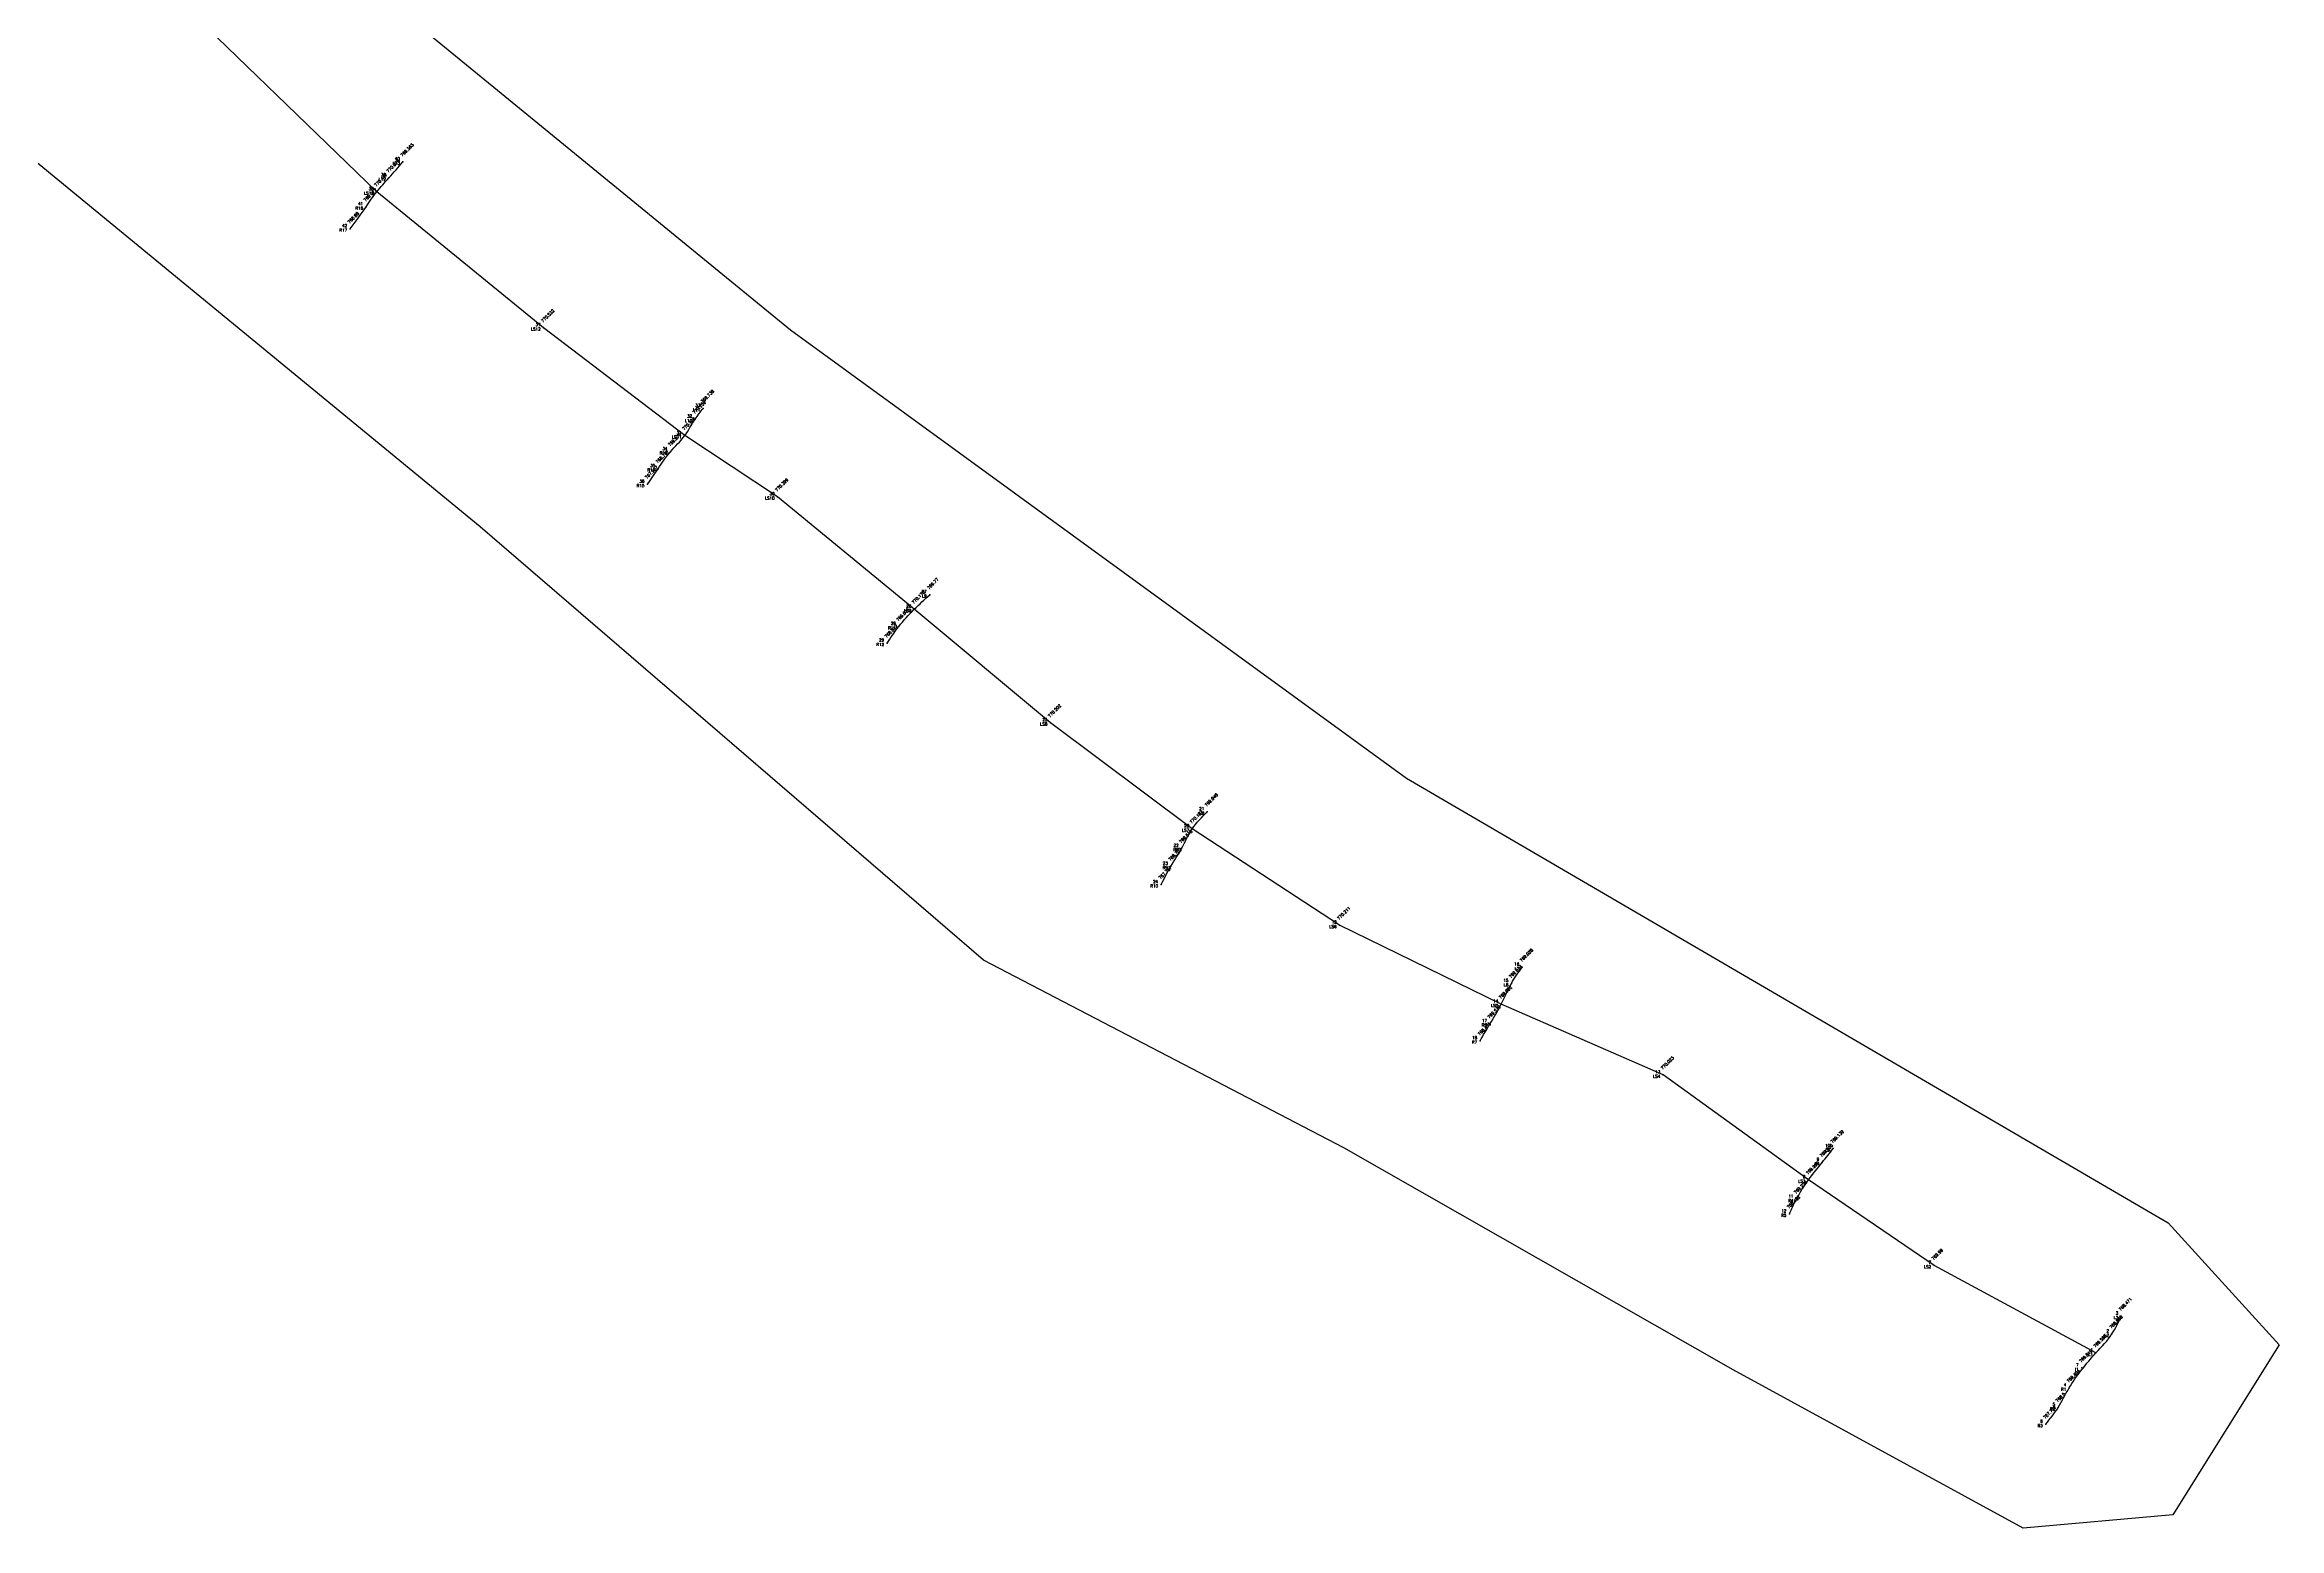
# Model space of a CAD drawing. Header units: millimetres. Extents: x 505 to 14020, y 627 to 6964.
# Drawn here: x 2875 to 3836, y 1216 to 1855 of the extents above; entities that cross this region are included whole.
import ezdxf
from ezdxf.enums import TextEntityAlignment as Align

# ---------------------------------------------------------------- set-up
doc = ezdxf.new("R2010")
doc.units = ezdxf.units.MM
for name, color, linetype in [('Boundary', 6, 'Continuous'), ('Points', 7, 'Continuous'), ('Points-ELV', 6, 'Continuous'), ('Points-NUM', 4, 'Continuous'), ('Points-TXT', 3, 'Continuous')]:
    doc.layers.add(name, color=color, linetype=linetype)
doc.styles.add('romans', font='romans.shx')

# ---------------------------------------------------------------- blocks, each defined once
blk = doc.blocks.new('POINTS')
at = {"layer": 'Points'}
blk.add_line((0, 0), (0, 0), dxfattribs=at)
blk.add_point((0, 0), dxfattribs=at)
at = {"layer": 'Points-ELV', "style": 'romans'}
blk.add_attdef('ELEV', text='', height=1, rotation=45, dxfattribs=at).set_placement((0, 0), align=Align.BOTTOM_LEFT)
at = {"layer": 'Points-NUM', "style": 'romans'}
blk.add_attdef('PTNUM', text='', height=1, dxfattribs=at).set_placement((0, 0), align=Align.BOTTOM_RIGHT)
at = {"layer": 'Points-TXT', "style": 'romans'}
blk.add_attdef('DESC', text='', height=1, dxfattribs=at).set_placement((0, 0), align=Align.BOTTOM_RIGHT)

msp = doc.modelspace()

# ---------------------------------------------------------------- linework, layer by layer
at = {"elevation": 774.157}
msp.add_lwpolyline([(3757.276, 1291.57), (3687.594, 1329.221), (3633.556, 1366.024), (3571.07, 1411.177), (3501.368, 1441.636), (3431.825, 1475.601), (3368.365, 1517.059), (3307.339, 1562.717), (3248.804, 1611.565), (3189.968, 1659.969), (3149.986, 1686.279), (3089.302, 1732.728), (3017.482, 1791.202), (2927.258, 1878.552)], dxfattribs=at)
for points in [[(3006.009, 1775.288, 770.558), (3012.904, 1784.751, 776.132), (3017.482, 1791.202, 778.556), (3022.734, 1797.209, 776.673), (3028.766, 1804.078, 773.024)], [(3133.96, 1665.359, 765.899), (3138.579, 1672.06, 769.88), (3143.871, 1679.384, 774.126), (3149.986, 1686.279, 778.449), (3154.472, 1693.337, 777.597), (3158.014, 1698.033, 774.937)], [(3237.066, 1596.979, 770.364), (3242.129, 1604.144, 774.616), (3248.804, 1611.565, 777.168), (3255.409, 1617.838, 775.101)], [(3354.983, 1493.066, 764.878), (3359.193, 1500.962, 770.058), (3363.833, 1508.638, 774.315), (3368.365, 1517.059, 777.204), (3374.811, 1524.398, 776.009)], [(3492.274, 1425.855, 768.491), (3496.52, 1433.194, 773.871), (3501.368, 1441.636, 776.183), (3505.707, 1450.532, 774.407), (3510.392, 1457.554, 771.314)], [(3625.328, 1351.35, 768.527), (3628.36, 1357.71, 772.324), (3633.556, 1366.024, 776.27), (3639.491, 1373.552, 774.519), (3644.151, 1379.477, 771.88)], [(3735.636, 1260.841, 764.674), (3740.974, 1268.037, 768.619), (3745.746, 1276.484, 773.233), (3757.276, 1291.57, 774.157), (3764.145, 1299.7, 770.497), (3768.111, 1307.366, 768.471)]]:
    msp.add_spline(points, degree=3)
at = {"layer": 'Boundary'}
msp.add_polyline3d([(2228.837, 3021.461, -3153.612), (2297.076, 2884.095, -3153.612), (2396.568, 2678.151, -3153.612), (2478.455, 2550.527, -3153.612), (2670.625, 2233.513, -3153.612), (2937.902, 1942.741, -3153.612), (3195.505, 1731.814, -3153.612), (3460.66, 1538.917, -3153.612), (3788.393, 1347.597, -3153.612), (3836.16, 1294.989, -3153.612), (3790.343, 1221.922, -3153.612), (3726.003, 1216.077, -3153.612), (3601.224, 1284.273, -3153.612), (3433.553, 1379.747, -3153.612), (3278.554, 1460.608, -3153.612), (3062.038, 1647.02, -3153.612), (2789.977, 1870.424, -3153.612), (2604.758, 2084.754, -3153.612), (2407.697, 2399.078, -3153.612), (2250.715, 2708.174, -3153.612)], dxfattribs=at)

# ---------------------------------------------------------------- block references
at = {"layer": 'Points', "linetype": 'Continuous'}
ref = msp.add_blockref('POINTS', (3028.766, 1804.078, 773.024), dxfattribs=dict(at, xscale=5.103748448430278, yscale=5.103748448430278, zscale=5.103748448430278))
ref.add_attrib('PTNUM', '40', dxfattribs={"layer": 'Points-NUM', "height": 1.2759, "style": 'romans'}).set_placement((3027.491, 1804.397, 773.024), align=Align.BOTTOM_RIGHT)
ref.add_attrib('DESC', 'L13', dxfattribs={"layer": 'Points-TXT', "height": 1.2759, "style": 'romans'}).set_placement((3027.491, 1802.484, 773.024), align=Align.BOTTOM_RIGHT)
ref.add_attrib('ELEV', '769.363', dxfattribs={"layer": 'Points-ELV', "height": 1.2759, "rotation": 45, "style": 'romans'}).set_placement((3028.766, 1805.992, 773.024), align=Align.BOTTOM_LEFT)
ref = msp.add_blockref('POINTS', (3017.482, 1791.202, 778.556), dxfattribs=dict(at, xscale=5.103748448430278, yscale=5.103748448430278, zscale=5.103748448430278))
ref.add_attrib('PTNUM', '38', dxfattribs={"layer": 'Points-NUM', "height": 1.2759, "style": 'romans'}).set_placement((3016.206, 1791.521, 778.556), align=Align.BOTTOM_RIGHT)
ref.add_attrib('DESC', 'LS13', dxfattribs={"layer": 'Points-TXT', "height": 1.2759, "style": 'romans'}).set_placement((3016.206, 1789.607, 778.556), align=Align.BOTTOM_RIGHT)
ref.add_attrib('ELEV', '770.447', dxfattribs={"layer": 'Points-ELV', "height": 1.2759, "rotation": 45, "style": 'romans'}).set_placement((3017.482, 1793.116, 778.556), align=Align.BOTTOM_LEFT)
ref = msp.add_blockref('POINTS', (3022.734, 1797.209, 776.673), dxfattribs=dict(at, xscale=5.103748448430278, yscale=5.103748448430278, zscale=5.103748448430278))
ref.add_attrib('PTNUM', '39', dxfattribs={"layer": 'Points-NUM', "height": 1.2759, "style": 'romans'}).set_placement((3021.458, 1797.528, 776.673), align=Align.BOTTOM_RIGHT)
ref.add_attrib('DESC', 'L12', dxfattribs={"layer": 'Points-TXT', "height": 1.2759, "style": 'romans'}).set_placement((3021.458, 1795.614, 776.673), align=Align.BOTTOM_RIGHT)
ref.add_attrib('ELEV', '770.078', dxfattribs={"layer": 'Points-ELV', "height": 1.2759, "rotation": 45, "style": 'romans'}).set_placement((3022.734, 1799.123, 776.673), align=Align.BOTTOM_LEFT)
ref = msp.add_blockref('POINTS', (3012.904, 1784.751, 776.132), dxfattribs=dict(at, xscale=5.103748448430278, yscale=5.103748448430278, zscale=5.103748448430278))
ref.add_attrib('PTNUM', '41', dxfattribs={"layer": 'Points-NUM', "height": 1.2759, "style": 'romans'}).set_placement((3011.628, 1785.07, 776.132), align=Align.BOTTOM_RIGHT)
ref.add_attrib('DESC', 'R16', dxfattribs={"layer": 'Points-TXT', "height": 1.2759, "style": 'romans'}).set_placement((3011.628, 1783.156, 776.132), align=Align.BOTTOM_RIGHT)
ref.add_attrib('ELEV', '769.972', dxfattribs={"layer": 'Points-ELV', "height": 1.2759, "rotation": 45, "style": 'romans'}).set_placement((3012.904, 1786.664, 776.132), align=Align.BOTTOM_LEFT)
ref = msp.add_blockref('POINTS', (3006.009, 1775.288, 770.558), dxfattribs=dict(at, xscale=5.103748448430278, yscale=5.103748448430278, zscale=5.103748448430278))
ref.add_attrib('PTNUM', '42', dxfattribs={"layer": 'Points-NUM', "height": 1.2759, "style": 'romans'}).set_placement((3004.733, 1775.607, 770.558), align=Align.BOTTOM_RIGHT)
ref.add_attrib('DESC', 'R17', dxfattribs={"layer": 'Points-TXT', "height": 1.2759, "style": 'romans'}).set_placement((3004.733, 1773.693, 770.558), align=Align.BOTTOM_RIGHT)
ref.add_attrib('ELEV', '768.88', dxfattribs={"layer": 'Points-ELV', "height": 1.2759, "rotation": 45, "style": 'romans'}).set_placement((3006.009, 1777.202, 770.558), align=Align.BOTTOM_LEFT)
ref = msp.add_blockref('POINTS', (3089.302, 1732.728, 778.99), dxfattribs=dict(at, xscale=5.103748448430278, yscale=5.103748448430278, zscale=5.103748448430278))
ref.add_attrib('PTNUM', '37', dxfattribs={"layer": 'Points-NUM', "height": 1.2759, "style": 'romans'}).set_placement((3088.026, 1733.047, 778.99), align=Align.BOTTOM_RIGHT)
ref.add_attrib('DESC', 'LS12', dxfattribs={"layer": 'Points-TXT', "height": 1.2759, "style": 'romans'}).set_placement((3088.026, 1731.133, 778.99), align=Align.BOTTOM_RIGHT)
ref.add_attrib('ELEV', '770.532', dxfattribs={"layer": 'Points-ELV', "height": 1.2759, "rotation": 45, "style": 'romans'}).set_placement((3089.302, 1734.642, 778.99), align=Align.BOTTOM_LEFT)
ref = msp.add_blockref('POINTS', (3158.014, 1698.033, 774.937), dxfattribs=dict(at, xscale=5.103748448430278, yscale=5.103748448430278, zscale=5.103748448430278))
ref.add_attrib('PTNUM', '33', dxfattribs={"layer": 'Points-NUM', "height": 1.2759, "style": 'romans'}).set_placement((3156.738, 1698.352, 774.937), align=Align.BOTTOM_RIGHT)
ref.add_attrib('DESC', 'L11', dxfattribs={"layer": 'Points-TXT', "height": 1.2759, "style": 'romans'}).set_placement((3156.738, 1696.438, 774.937), align=Align.BOTTOM_RIGHT)
ref.add_attrib('ELEV', '769.738', dxfattribs={"layer": 'Points-ELV', "height": 1.2759, "rotation": 45, "style": 'romans'}).set_placement((3158.014, 1699.947, 774.937), align=Align.BOTTOM_LEFT)
ref = msp.add_blockref('POINTS', (3149.986, 1686.279, 778.449), dxfattribs=dict(at, xscale=5.103748448430278, yscale=5.103748448430278, zscale=5.103748448430278))
ref.add_attrib('PTNUM', '31', dxfattribs={"layer": 'Points-NUM', "height": 1.2759, "style": 'romans'}).set_placement((3148.71, 1686.598, 778.449), align=Align.BOTTOM_RIGHT)
ref.add_attrib('DESC', 'LS11', dxfattribs={"layer": 'Points-TXT', "height": 1.2759, "style": 'romans'}).set_placement((3148.71, 1684.684, 778.449), align=Align.BOTTOM_RIGHT)
ref.add_attrib('ELEV', '770.426', dxfattribs={"layer": 'Points-ELV', "height": 1.2759, "rotation": 45, "style": 'romans'}).set_placement((3149.986, 1688.193, 778.449), align=Align.BOTTOM_LEFT)
ref = msp.add_blockref('POINTS', (3154.472, 1693.337, 777.597), dxfattribs=dict(at, xscale=5.103748448430278, yscale=5.103748448430278, zscale=5.103748448430278))
ref.add_attrib('PTNUM', '32', dxfattribs={"layer": 'Points-NUM', "height": 1.2759, "style": 'romans'}).set_placement((3153.196, 1693.656, 777.597), align=Align.BOTTOM_RIGHT)
ref.add_attrib('DESC', 'L10', dxfattribs={"layer": 'Points-TXT', "height": 1.2759, "style": 'romans'}).set_placement((3153.196, 1691.742, 777.597), align=Align.BOTTOM_RIGHT)
ref.add_attrib('ELEV', '770.259', dxfattribs={"layer": 'Points-ELV', "height": 1.2759, "rotation": 45, "style": 'romans'}).set_placement((3154.472, 1695.251, 777.597), align=Align.BOTTOM_LEFT)
ref = msp.add_blockref('POINTS', (3143.871, 1679.384, 774.126), dxfattribs=dict(at, xscale=5.103748448430278, yscale=5.103748448430278, zscale=5.103748448430278))
ref.add_attrib('PTNUM', '34', dxfattribs={"layer": 'Points-NUM', "height": 1.2759, "style": 'romans'}).set_placement((3142.595, 1679.703, 774.126), align=Align.BOTTOM_RIGHT)
ref.add_attrib('DESC', 'R13', dxfattribs={"layer": 'Points-TXT', "height": 1.2759, "style": 'romans'}).set_placement((3142.595, 1677.789, 774.126), align=Align.BOTTOM_RIGHT)
ref.add_attrib('ELEV', '769.579', dxfattribs={"layer": 'Points-ELV', "height": 1.2759, "rotation": 45, "style": 'romans'}).set_placement((3143.871, 1681.298, 774.126), align=Align.BOTTOM_LEFT)
ref = msp.add_blockref('POINTS', (3133.96, 1665.359, 765.899), dxfattribs=dict(at, xscale=5.103748448430278, yscale=5.103748448430278, zscale=5.103748448430278))
ref.add_attrib('PTNUM', '36', dxfattribs={"layer": 'Points-NUM', "height": 1.2759, "style": 'romans'}).set_placement((3132.684, 1665.678, 765.899), align=Align.BOTTOM_RIGHT)
ref.add_attrib('DESC', 'R15', dxfattribs={"layer": 'Points-TXT', "height": 1.2759, "style": 'romans'}).set_placement((3132.684, 1663.764, 765.899), align=Align.BOTTOM_RIGHT)
ref.add_attrib('ELEV', '767.967', dxfattribs={"layer": 'Points-ELV', "height": 1.2759, "rotation": 45, "style": 'romans'}).set_placement((3133.96, 1667.272, 765.899), align=Align.BOTTOM_LEFT)
ref = msp.add_blockref('POINTS', (3138.579, 1672.06, 769.88), dxfattribs=dict(at, xscale=5.103748448430278, yscale=5.103748448430278, zscale=5.103748448430278))
ref.add_attrib('PTNUM', '35', dxfattribs={"layer": 'Points-NUM', "height": 1.2759, "style": 'romans'}).set_placement((3137.303, 1672.379, 769.88), align=Align.BOTTOM_RIGHT)
ref.add_attrib('DESC', 'R14', dxfattribs={"layer": 'Points-TXT', "height": 1.2759, "style": 'romans'}).set_placement((3137.303, 1670.465, 769.88), align=Align.BOTTOM_RIGHT)
ref.add_attrib('ELEV', '768.747', dxfattribs={"layer": 'Points-ELV', "height": 1.2759, "rotation": 45, "style": 'romans'}).set_placement((3138.579, 1673.974, 769.88), align=Align.BOTTOM_LEFT)
ref = msp.add_blockref('POINTS', (3189.968, 1659.969, 778.311), dxfattribs=dict(at, xscale=5.103748448430278, yscale=5.103748448430278, zscale=5.103748448430278))
ref.add_attrib('PTNUM', '30', dxfattribs={"layer": 'Points-NUM', "height": 1.2759, "style": 'romans'}).set_placement((3188.692, 1660.288, 778.311), align=Align.BOTTOM_RIGHT)
ref.add_attrib('DESC', 'LS10', dxfattribs={"layer": 'Points-TXT', "height": 1.2759, "style": 'romans'}).set_placement((3188.692, 1658.374, 778.311), align=Align.BOTTOM_RIGHT)
ref.add_attrib('ELEV', '770.399', dxfattribs={"layer": 'Points-ELV', "height": 1.2759, "rotation": 45, "style": 'romans'}).set_placement((3189.968, 1661.883, 778.311), align=Align.BOTTOM_LEFT)
ref = msp.add_blockref('POINTS', (3255.409, 1617.838, 775.101), dxfattribs=dict(at, xscale=5.103748448430278, yscale=5.103748448430278, zscale=5.103748448430278))
ref.add_attrib('PTNUM', '27', dxfattribs={"layer": 'Points-NUM', "height": 1.2759, "style": 'romans'}).set_placement((3254.133, 1618.157, 775.101), align=Align.BOTTOM_RIGHT)
ref.add_attrib('DESC', 'L9', dxfattribs={"layer": 'Points-TXT', "height": 1.2759, "style": 'romans'}).set_placement((3254.133, 1616.243, 775.101), align=Align.BOTTOM_RIGHT)
ref.add_attrib('ELEV', '769.77', dxfattribs={"layer": 'Points-ELV', "height": 1.2759, "rotation": 45, "style": 'romans'}).set_placement((3255.409, 1619.751, 775.101), align=Align.BOTTOM_LEFT)
ref = msp.add_blockref('POINTS', (3248.804, 1611.565, 777.168), dxfattribs=dict(at, xscale=5.103748448430278, yscale=5.103748448430278, zscale=5.103748448430278))
ref.add_attrib('PTNUM', '26', dxfattribs={"layer": 'Points-NUM', "height": 1.2759, "style": 'romans'}).set_placement((3247.528, 1611.884, 777.168), align=Align.BOTTOM_RIGHT)
ref.add_attrib('DESC', 'LS9', dxfattribs={"layer": 'Points-TXT', "height": 1.2759, "style": 'romans'}).set_placement((3247.528, 1609.97, 777.168), align=Align.BOTTOM_RIGHT)
ref.add_attrib('ELEV', '770.175', dxfattribs={"layer": 'Points-ELV', "height": 1.2759, "rotation": 45, "style": 'romans'}).set_placement((3248.804, 1613.479, 777.168), align=Align.BOTTOM_LEFT)
ref = msp.add_blockref('POINTS', (3242.129, 1604.144, 774.616), dxfattribs=dict(at, xscale=5.103748448430278, yscale=5.103748448430278, zscale=5.103748448430278))
ref.add_attrib('PTNUM', '28', dxfattribs={"layer": 'Points-NUM', "height": 1.2759, "style": 'romans'}).set_placement((3240.853, 1604.463, 774.616), align=Align.BOTTOM_RIGHT)
ref.add_attrib('DESC', 'R11', dxfattribs={"layer": 'Points-TXT', "height": 1.2759, "style": 'romans'}).set_placement((3240.853, 1602.549, 774.616), align=Align.BOTTOM_RIGHT)
ref.add_attrib('ELEV', '769.675', dxfattribs={"layer": 'Points-ELV', "height": 1.2759, "rotation": 45, "style": 'romans'}).set_placement((3242.129, 1606.058, 774.616), align=Align.BOTTOM_LEFT)
ref = msp.add_blockref('POINTS', (3237.066, 1596.979, 770.364), dxfattribs=dict(at, xscale=5.103748448430278, yscale=5.103748448430278, zscale=5.103748448430278))
ref.add_attrib('PTNUM', '29', dxfattribs={"layer": 'Points-NUM', "height": 1.2759, "style": 'romans'}).set_placement((3235.79, 1597.298, 770.364), align=Align.BOTTOM_RIGHT)
ref.add_attrib('DESC', 'R12', dxfattribs={"layer": 'Points-TXT', "height": 1.2759, "style": 'romans'}).set_placement((3235.79, 1595.384, 770.364), align=Align.BOTTOM_RIGHT)
ref.add_attrib('ELEV', '768.842', dxfattribs={"layer": 'Points-ELV', "height": 1.2759, "rotation": 45, "style": 'romans'}).set_placement((3237.066, 1598.892, 770.364), align=Align.BOTTOM_LEFT)
ref = msp.add_blockref('POINTS', (3307.339, 1562.717, 777.306), dxfattribs=dict(at, xscale=5.103748448430278, yscale=5.103748448430278, zscale=5.103748448430278))
ref.add_attrib('PTNUM', '25', dxfattribs={"layer": 'Points-NUM', "height": 1.2759, "style": 'romans'}).set_placement((3306.063, 1563.036, 777.306), align=Align.BOTTOM_RIGHT)
ref.add_attrib('DESC', 'LS8', dxfattribs={"layer": 'Points-TXT', "height": 1.2759, "style": 'romans'}).set_placement((3306.063, 1561.122, 777.306), align=Align.BOTTOM_RIGHT)
ref.add_attrib('ELEV', '770.202', dxfattribs={"layer": 'Points-ELV', "height": 1.2759, "rotation": 45, "style": 'romans'}).set_placement((3307.339, 1564.631, 777.306), align=Align.BOTTOM_LEFT)
ref = msp.add_blockref('POINTS', (3374.811, 1524.398, 776.009), dxfattribs=dict(at, xscale=5.103748448430278, yscale=5.103748448430278, zscale=5.103748448430278))
ref.add_attrib('PTNUM', '21', dxfattribs={"layer": 'Points-NUM', "height": 1.2759, "style": 'romans'}).set_placement((3373.535, 1524.717, 776.009), align=Align.BOTTOM_RIGHT)
ref.add_attrib('DESC', 'L8', dxfattribs={"layer": 'Points-TXT', "height": 1.2759, "style": 'romans'}).set_placement((3373.535, 1522.803, 776.009), align=Align.BOTTOM_RIGHT)
ref.add_attrib('ELEV', '769.948', dxfattribs={"layer": 'Points-ELV', "height": 1.2759, "rotation": 45, "style": 'romans'}).set_placement((3374.811, 1526.312, 776.009), align=Align.BOTTOM_LEFT)
ref = msp.add_blockref('POINTS', (3368.365, 1517.059, 777.204), dxfattribs=dict(at, xscale=5.103748448430278, yscale=5.103748448430278, zscale=5.103748448430278))
ref.add_attrib('PTNUM', '20', dxfattribs={"layer": 'Points-NUM', "height": 1.2759, "style": 'romans'}).set_placement((3367.089, 1517.378, 777.204), align=Align.BOTTOM_RIGHT)
ref.add_attrib('DESC', 'LS7', dxfattribs={"layer": 'Points-TXT', "height": 1.2759, "style": 'romans'}).set_placement((3367.089, 1515.464, 777.204), align=Align.BOTTOM_RIGHT)
ref.add_attrib('ELEV', '770.182', dxfattribs={"layer": 'Points-ELV', "height": 1.2759, "rotation": 45, "style": 'romans'}).set_placement((3368.365, 1518.973, 777.204), align=Align.BOTTOM_LEFT)
ref = msp.add_blockref('POINTS', (3363.833, 1508.638, 774.315), dxfattribs=dict(at, xscale=5.103748448430278, yscale=5.103748448430278, zscale=5.103748448430278))
ref.add_attrib('PTNUM', '22', dxfattribs={"layer": 'Points-NUM', "height": 1.2759, "style": 'romans'}).set_placement((3362.557, 1508.957, 774.315), align=Align.BOTTOM_RIGHT)
ref.add_attrib('DESC', 'R8', dxfattribs={"layer": 'Points-TXT', "height": 1.2759, "style": 'romans'}).set_placement((3362.557, 1507.043, 774.315), align=Align.BOTTOM_RIGHT)
ref.add_attrib('ELEV', '769.616', dxfattribs={"layer": 'Points-ELV', "height": 1.2759, "rotation": 45, "style": 'romans'}).set_placement((3363.833, 1510.552, 774.315), align=Align.BOTTOM_LEFT)
ref = msp.add_blockref('POINTS', (3354.983, 1493.066, 764.878), dxfattribs=dict(at, xscale=5.103748448430278, yscale=5.103748448430278, zscale=5.103748448430278))
ref.add_attrib('PTNUM', '24', dxfattribs={"layer": 'Points-NUM', "height": 1.2759, "style": 'romans'}).set_placement((3353.707, 1493.385, 764.878), align=Align.BOTTOM_RIGHT)
ref.add_attrib('DESC', 'R10', dxfattribs={"layer": 'Points-TXT', "height": 1.2759, "style": 'romans'}).set_placement((3353.707, 1491.471, 764.878), align=Align.BOTTOM_RIGHT)
ref.add_attrib('ELEV', '767.767', dxfattribs={"layer": 'Points-ELV', "height": 1.2759, "rotation": 45, "style": 'romans'}).set_placement((3354.983, 1494.98, 764.878), align=Align.BOTTOM_LEFT)
ref = msp.add_blockref('POINTS', (3359.193, 1500.962, 770.058), dxfattribs=dict(at, xscale=5.103748448430278, yscale=5.103748448430278, zscale=5.103748448430278))
ref.add_attrib('PTNUM', '23', dxfattribs={"layer": 'Points-NUM', "height": 1.2759, "style": 'romans'}).set_placement((3357.917, 1501.281, 770.058), align=Align.BOTTOM_RIGHT)
ref.add_attrib('DESC', 'R9', dxfattribs={"layer": 'Points-TXT', "height": 1.2759, "style": 'romans'}).set_placement((3357.917, 1499.367, 770.058), align=Align.BOTTOM_RIGHT)
ref.add_attrib('ELEV', '768.782', dxfattribs={"layer": 'Points-ELV', "height": 1.2759, "rotation": 45, "style": 'romans'}).set_placement((3359.193, 1502.876, 770.058), align=Align.BOTTOM_LEFT)
ref = msp.add_blockref('POINTS', (3431.825, 1475.601, 777.352), dxfattribs=dict(at, xscale=5.103748448430278, yscale=5.103748448430278, zscale=5.103748448430278))
ref.add_attrib('PTNUM', '19', dxfattribs={"layer": 'Points-NUM', "height": 1.2759, "style": 'romans'}).set_placement((3430.549, 1475.92, 777.352), align=Align.BOTTOM_RIGHT)
ref.add_attrib('DESC', 'LS6', dxfattribs={"layer": 'Points-TXT', "height": 1.2759, "style": 'romans'}).set_placement((3430.549, 1474.006, 777.352), align=Align.BOTTOM_RIGHT)
ref.add_attrib('ELEV', '770.211', dxfattribs={"layer": 'Points-ELV', "height": 1.2759, "rotation": 45, "style": 'romans'}).set_placement((3431.825, 1477.515, 777.352), align=Align.BOTTOM_LEFT)
ref = msp.add_blockref('POINTS', (3510.392, 1457.554, 771.314), dxfattribs=dict(at, xscale=5.103748448430278, yscale=5.103748448430278, zscale=5.103748448430278))
ref.add_attrib('PTNUM', '16', dxfattribs={"layer": 'Points-NUM', "height": 1.2759, "style": 'romans'}).set_placement((3509.116, 1457.873, 771.314), align=Align.BOTTOM_RIGHT)
ref.add_attrib('DESC', 'L7', dxfattribs={"layer": 'Points-TXT', "height": 1.2759, "style": 'romans'}).set_placement((3509.116, 1455.959, 771.314), align=Align.BOTTOM_RIGHT)
ref.add_attrib('ELEV', '769.028', dxfattribs={"layer": 'Points-ELV', "height": 1.2759, "rotation": 45, "style": 'romans'}).set_placement((3510.392, 1459.468, 771.314), align=Align.BOTTOM_LEFT)
ref = msp.add_blockref('POINTS', (3505.707, 1450.532, 774.407), dxfattribs=dict(at, xscale=5.103748448430278, yscale=5.103748448430278, zscale=5.103748448430278))
ref.add_attrib('PTNUM', '15', dxfattribs={"layer": 'Points-NUM', "height": 1.2759, "style": 'romans'}).set_placement((3504.431, 1450.851, 774.407), align=Align.BOTTOM_RIGHT)
ref.add_attrib('DESC', 'L6', dxfattribs={"layer": 'Points-TXT', "height": 1.2759, "style": 'romans'}).set_placement((3504.431, 1448.937, 774.407), align=Align.BOTTOM_RIGHT)
ref.add_attrib('ELEV', '769.634', dxfattribs={"layer": 'Points-ELV', "height": 1.2759, "rotation": 45, "style": 'romans'}).set_placement((3505.707, 1452.445, 774.407), align=Align.BOTTOM_LEFT)
ref = msp.add_blockref('POINTS', (3501.368, 1441.636, 776.183), dxfattribs=dict(at, xscale=5.103748448430278, yscale=5.103748448430278, zscale=5.103748448430278))
ref.add_attrib('PTNUM', '14', dxfattribs={"layer": 'Points-NUM', "height": 1.2759, "style": 'romans'}).set_placement((3500.093, 1441.955, 776.183), align=Align.BOTTOM_RIGHT)
ref.add_attrib('DESC', 'LS5', dxfattribs={"layer": 'Points-TXT', "height": 1.2759, "style": 'romans'}).set_placement((3500.093, 1440.041, 776.183), align=Align.BOTTOM_RIGHT)
ref.add_attrib('ELEV', '769.982', dxfattribs={"layer": 'Points-ELV', "height": 1.2759, "rotation": 45, "style": 'romans'}).set_placement((3501.368, 1443.55, 776.183), align=Align.BOTTOM_LEFT)
ref = msp.add_blockref('POINTS', (3492.274, 1425.855, 768.491), dxfattribs=dict(at, xscale=5.103748448430278, yscale=5.103748448430278, zscale=5.103748448430278))
ref.add_attrib('PTNUM', '18', dxfattribs={"layer": 'Points-NUM', "height": 1.2759, "style": 'romans'}).set_placement((3490.998, 1426.174, 768.491), align=Align.BOTTOM_RIGHT)
ref.add_attrib('DESC', 'R7', dxfattribs={"layer": 'Points-TXT', "height": 1.2759, "style": 'romans'}).set_placement((3490.998, 1424.26, 768.491), align=Align.BOTTOM_RIGHT)
ref.add_attrib('ELEV', '768.475', dxfattribs={"layer": 'Points-ELV', "height": 1.2759, "rotation": 45, "style": 'romans'}).set_placement((3492.274, 1427.769, 768.491), align=Align.BOTTOM_LEFT)
ref = msp.add_blockref('POINTS', (3496.52, 1433.194, 773.871), dxfattribs=dict(at, xscale=5.103748448430278, yscale=5.103748448430278, zscale=5.103748448430278))
ref.add_attrib('PTNUM', '17', dxfattribs={"layer": 'Points-NUM', "height": 1.2759, "style": 'romans'}).set_placement((3495.244, 1433.513, 773.871), align=Align.BOTTOM_RIGHT)
ref.add_attrib('DESC', 'R6', dxfattribs={"layer": 'Points-TXT', "height": 1.2759, "style": 'romans'}).set_placement((3495.244, 1431.599, 773.871), align=Align.BOTTOM_RIGHT)
ref.add_attrib('ELEV', '769.529', dxfattribs={"layer": 'Points-ELV', "height": 1.2759, "rotation": 45, "style": 'romans'}).set_placement((3496.52, 1435.108, 773.871), align=Align.BOTTOM_LEFT)
ref = msp.add_blockref('POINTS', (3571.07, 1411.177, 776.392), dxfattribs=dict(at, xscale=5.103748448430278, yscale=5.103748448430278, zscale=5.103748448430278))
ref.add_attrib('PTNUM', '13', dxfattribs={"layer": 'Points-NUM', "height": 1.2759, "style": 'romans'}).set_placement((3569.794, 1411.496, 776.392), align=Align.BOTTOM_RIGHT)
ref.add_attrib('DESC', 'LS4', dxfattribs={"layer": 'Points-TXT', "height": 1.2759, "style": 'romans'}).set_placement((3569.794, 1409.582, 776.392), align=Align.BOTTOM_RIGHT)
ref.add_attrib('ELEV', '770.023', dxfattribs={"layer": 'Points-ELV', "height": 1.2759, "rotation": 45, "style": 'romans'}).set_placement((3571.07, 1413.09, 776.392), align=Align.BOTTOM_LEFT)
ref = msp.add_blockref('POINTS', (3644.151, 1379.477, 771.88), dxfattribs=dict(at, xscale=5.103748448430278, yscale=5.103748448430278, zscale=5.103748448430278))
ref.add_attrib('PTNUM', '10', dxfattribs={"layer": 'Points-NUM', "height": 1.2759, "style": 'romans'}).set_placement((3642.875, 1379.796, 771.88), align=Align.BOTTOM_RIGHT)
ref.add_attrib('DESC', 'L5', dxfattribs={"layer": 'Points-TXT', "height": 1.2759, "style": 'romans'}).set_placement((3642.875, 1377.882, 771.88), align=Align.BOTTOM_RIGHT)
ref.add_attrib('ELEV', '769.139', dxfattribs={"layer": 'Points-ELV', "height": 1.2759, "rotation": 45, "style": 'romans'}).set_placement((3644.151, 1381.391, 771.88), align=Align.BOTTOM_LEFT)
ref = msp.add_blockref('POINTS', (3639.491, 1373.552, 774.519), dxfattribs=dict(at, xscale=5.103748448430278, yscale=5.103748448430278, zscale=5.103748448430278))
ref.add_attrib('PTNUM', '9', dxfattribs={"layer": 'Points-NUM', "height": 1.276, "style": 'romans'}).set_placement((3638.215, 1373.871, 774.519), align=Align.BOTTOM_RIGHT)
ref.add_attrib('DESC', 'L4', dxfattribs={"layer": 'Points-TXT', "height": 1.2759, "style": 'romans'}).set_placement((3638.215, 1371.957, 774.519), align=Align.BOTTOM_RIGHT)
ref.add_attrib('ELEV', '769.656', dxfattribs={"layer": 'Points-ELV', "height": 1.2759, "rotation": 45, "style": 'romans'}).set_placement((3639.491, 1375.466, 774.519), align=Align.BOTTOM_LEFT)
ref = msp.add_blockref('POINTS', (3628.36, 1357.71, 772.324), dxfattribs=dict(at, xscale=5.103748448430278, yscale=5.103748448430278, zscale=5.103748448430278))
ref.add_attrib('PTNUM', '11', dxfattribs={"layer": 'Points-NUM', "height": 1.2759, "style": 'romans'}).set_placement((3627.084, 1358.029, 772.324), align=Align.BOTTOM_RIGHT)
ref.add_attrib('DESC', 'R4', dxfattribs={"layer": 'Points-TXT', "height": 1.2759, "style": 'romans'}).set_placement((3627.084, 1356.115, 772.324), align=Align.BOTTOM_RIGHT)
ref.add_attrib('ELEV', '769.226', dxfattribs={"layer": 'Points-ELV', "height": 1.2759, "rotation": 45, "style": 'romans'}).set_placement((3628.36, 1359.624, 772.324), align=Align.BOTTOM_LEFT)
ref = msp.add_blockref('POINTS', (3633.556, 1366.024, 776.27), dxfattribs=dict(at, xscale=5.103748448430278, yscale=5.103748448430278, zscale=5.103748448430278))
ref.add_attrib('PTNUM', '8', dxfattribs={"layer": 'Points-NUM', "height": 1.276, "style": 'romans'}).set_placement((3632.28, 1366.343, 776.27), align=Align.BOTTOM_RIGHT)
ref.add_attrib('DESC', 'LS3', dxfattribs={"layer": 'Points-TXT', "height": 1.2759, "style": 'romans'}).set_placement((3632.28, 1364.429, 776.27), align=Align.BOTTOM_RIGHT)
ref.add_attrib('ELEV', '769.999', dxfattribs={"layer": 'Points-ELV', "height": 1.2759, "rotation": 45, "style": 'romans'}).set_placement((3633.556, 1367.938, 776.27), align=Align.BOTTOM_LEFT)
ref = msp.add_blockref('POINTS', (3625.328, 1351.35, 768.527), dxfattribs=dict(at, xscale=5.103748448430278, yscale=5.103748448430278, zscale=5.103748448430278))
ref.add_attrib('PTNUM', '12', dxfattribs={"layer": 'Points-NUM', "height": 1.2759, "style": 'romans'}).set_placement((3624.052, 1351.669, 768.527), align=Align.BOTTOM_RIGHT)
ref.add_attrib('DESC', 'R5', dxfattribs={"layer": 'Points-TXT', "height": 1.2759, "style": 'romans'}).set_placement((3624.052, 1349.756, 768.527), align=Align.BOTTOM_RIGHT)
ref.add_attrib('ELEV', '768.482', dxfattribs={"layer": 'Points-ELV', "height": 1.2759, "rotation": 45, "style": 'romans'}).set_placement((3625.328, 1353.264, 768.527), align=Align.BOTTOM_LEFT)
ref = msp.add_blockref('POINTS', (3687.594, 1329.221, 776.224), dxfattribs=dict(at, xscale=5.103748448430278, yscale=5.103748448430278, zscale=5.103748448430278))
ref.add_attrib('PTNUM', '7', dxfattribs={"layer": 'Points-NUM', "height": 1.276, "style": 'romans'}).set_placement((3686.318, 1329.54, 776.224), align=Align.BOTTOM_RIGHT)
ref.add_attrib('DESC', 'LS2', dxfattribs={"layer": 'Points-TXT', "height": 1.2759, "style": 'romans'}).set_placement((3686.318, 1327.626, 776.224), align=Align.BOTTOM_RIGHT)
ref.add_attrib('ELEV', '769.99', dxfattribs={"layer": 'Points-ELV', "height": 1.2759, "rotation": 45, "style": 'romans'}).set_placement((3687.594, 1331.134, 776.224), align=Align.BOTTOM_LEFT)
ref = msp.add_blockref('POINTS', (3768.111, 1307.366, 768.471), dxfattribs=dict(at, xscale=5.103748448430278, yscale=5.103748448430278, zscale=5.103748448430278))
ref.add_attrib('PTNUM', '3', dxfattribs={"layer": 'Points-NUM', "height": 1.276, "style": 'romans'}).set_placement((3766.835, 1307.685, 768.471), align=Align.BOTTOM_RIGHT)
ref.add_attrib('DESC', 'L3', dxfattribs={"layer": 'Points-TXT', "height": 1.2759, "style": 'romans'}).set_placement((3766.835, 1305.771, 768.471), align=Align.BOTTOM_RIGHT)
ref.add_attrib('ELEV', '768.471', dxfattribs={"layer": 'Points-ELV', "height": 1.2759, "rotation": 45, "style": 'romans'}).set_placement((3768.111, 1309.28, 768.471), align=Align.BOTTOM_LEFT)
ref = msp.add_blockref('POINTS', (3757.276, 1291.57, 774.157), dxfattribs=dict(at, xscale=5.103748448430278, yscale=5.103748448430278, zscale=5.103748448430278))
ref.add_attrib('PTNUM', '1', dxfattribs={"layer": 'Points-NUM', "height": 1.276, "style": 'romans'}).set_placement((3756, 1291.889, 774.157), align=Align.BOTTOM_RIGHT)
ref.add_attrib('DESC', 'L1', dxfattribs={"layer": 'Points-TXT', "height": 1.2759, "style": 'romans'}).set_placement((3756, 1289.975, 774.157), align=Align.BOTTOM_RIGHT)
ref.add_attrib('ELEV', '769.585', dxfattribs={"layer": 'Points-ELV', "height": 1.2759, "rotation": 45, "style": 'romans'}).set_placement((3757.276, 1293.484, 774.157), align=Align.BOTTOM_LEFT)
ref = msp.add_blockref('POINTS', (3764.145, 1299.7, 770.497), dxfattribs=dict(at, xscale=5.103748448430278, yscale=5.103748448430278, zscale=5.103748448430278))
ref.add_attrib('PTNUM', '2', dxfattribs={"layer": 'Points-NUM', "height": 1.276, "style": 'romans'}).set_placement((3762.869, 1300.019, 770.497), align=Align.BOTTOM_RIGHT)
ref.add_attrib('DESC', 'L2', dxfattribs={"layer": 'Points-TXT', "height": 1.2759, "style": 'romans'}).set_placement((3762.869, 1298.106, 770.497), align=Align.BOTTOM_RIGHT)
ref.add_attrib('ELEV', '768.868', dxfattribs={"layer": 'Points-ELV', "height": 1.2759, "rotation": 45, "style": 'romans'}).set_placement((3764.145, 1301.614, 770.497), align=Align.BOTTOM_LEFT)
ref = msp.add_blockref('POINTS', (3751.117, 1285.094, -3153.612), dxfattribs=dict(at, xscale=5.103748448430278, yscale=5.103748448430278, zscale=5.103748448430278))
ref.add_attrib('PTNUM', '7', dxfattribs={"layer": 'Points-NUM', "height": 1.276, "style": 'romans'}).set_placement((3749.841, 1285.413, -3153.612), align=Align.BOTTOM_RIGHT)
ref.add_attrib('DESC', 'I1', dxfattribs={"layer": 'Points-TXT', "height": 1.2759, "style": 'romans'}).set_placement((3749.841, 1283.499, -3153.612), align=Align.BOTTOM_RIGHT)
ref.add_attrib('ELEV', '769.819', dxfattribs={"layer": 'Points-ELV', "height": 1.2759, "rotation": 45, "style": 'romans'}).set_placement((3751.117, 1287.008, -3153.612), align=Align.BOTTOM_LEFT)
ref = msp.add_blockref('POINTS', (3745.746, 1276.484, 773.233), dxfattribs=dict(at, xscale=5.103748448430278, yscale=5.103748448430278, zscale=5.103748448430278))
ref.add_attrib('PTNUM', '4', dxfattribs={"layer": 'Points-NUM', "height": 1.276, "style": 'romans'}).set_placement((3744.47, 1276.803, 773.233), align=Align.BOTTOM_RIGHT)
ref.add_attrib('DESC', 'R1', dxfattribs={"layer": 'Points-TXT', "height": 1.2759, "style": 'romans'}).set_placement((3744.47, 1274.889, 773.233), align=Align.BOTTOM_RIGHT)
ref.add_attrib('ELEV', '769.404', dxfattribs={"layer": 'Points-ELV', "height": 1.2759, "rotation": 45, "style": 'romans'}).set_placement((3745.746, 1278.397, 773.233), align=Align.BOTTOM_LEFT)
ref = msp.add_blockref('POINTS', (3740.974, 1268.037, 768.619), dxfattribs=dict(at, xscale=5.103748448430278, yscale=5.103748448430278, zscale=5.103748448430278))
ref.add_attrib('PTNUM', '5', dxfattribs={"layer": 'Points-NUM', "height": 1.276, "style": 'romans'}).set_placement((3739.698, 1268.356, 768.619), align=Align.BOTTOM_RIGHT)
ref.add_attrib('DESC', 'R2', dxfattribs={"layer": 'Points-TXT', "height": 1.2759, "style": 'romans'}).set_placement((3739.698, 1266.442, 768.619), align=Align.BOTTOM_RIGHT)
ref.add_attrib('ELEV', '768.5', dxfattribs={"layer": 'Points-ELV', "height": 1.2759, "rotation": 45, "style": 'romans'}).set_placement((3740.974, 1269.951, 768.619), align=Align.BOTTOM_LEFT)
ref = msp.add_blockref('POINTS', (3735.636, 1260.841, 764.674), dxfattribs=dict(at, xscale=5.103748448430278, yscale=5.103748448430278, zscale=5.103748448430278))
ref.add_attrib('PTNUM', '6', dxfattribs={"layer": 'Points-NUM', "height": 1.276, "style": 'romans'}).set_placement((3734.36, 1261.16, 764.674), align=Align.BOTTOM_RIGHT)
ref.add_attrib('DESC', 'R3', dxfattribs={"layer": 'Points-TXT', "height": 1.2759, "style": 'romans'}).set_placement((3734.36, 1259.246, 764.674), align=Align.BOTTOM_RIGHT)
ref.add_attrib('ELEV', '767.727', dxfattribs={"layer": 'Points-ELV', "height": 1.2759, "rotation": 45, "style": 'romans'}).set_placement((3735.636, 1262.754, 764.674), align=Align.BOTTOM_LEFT)

doc.saveas('drawing.dxf')
